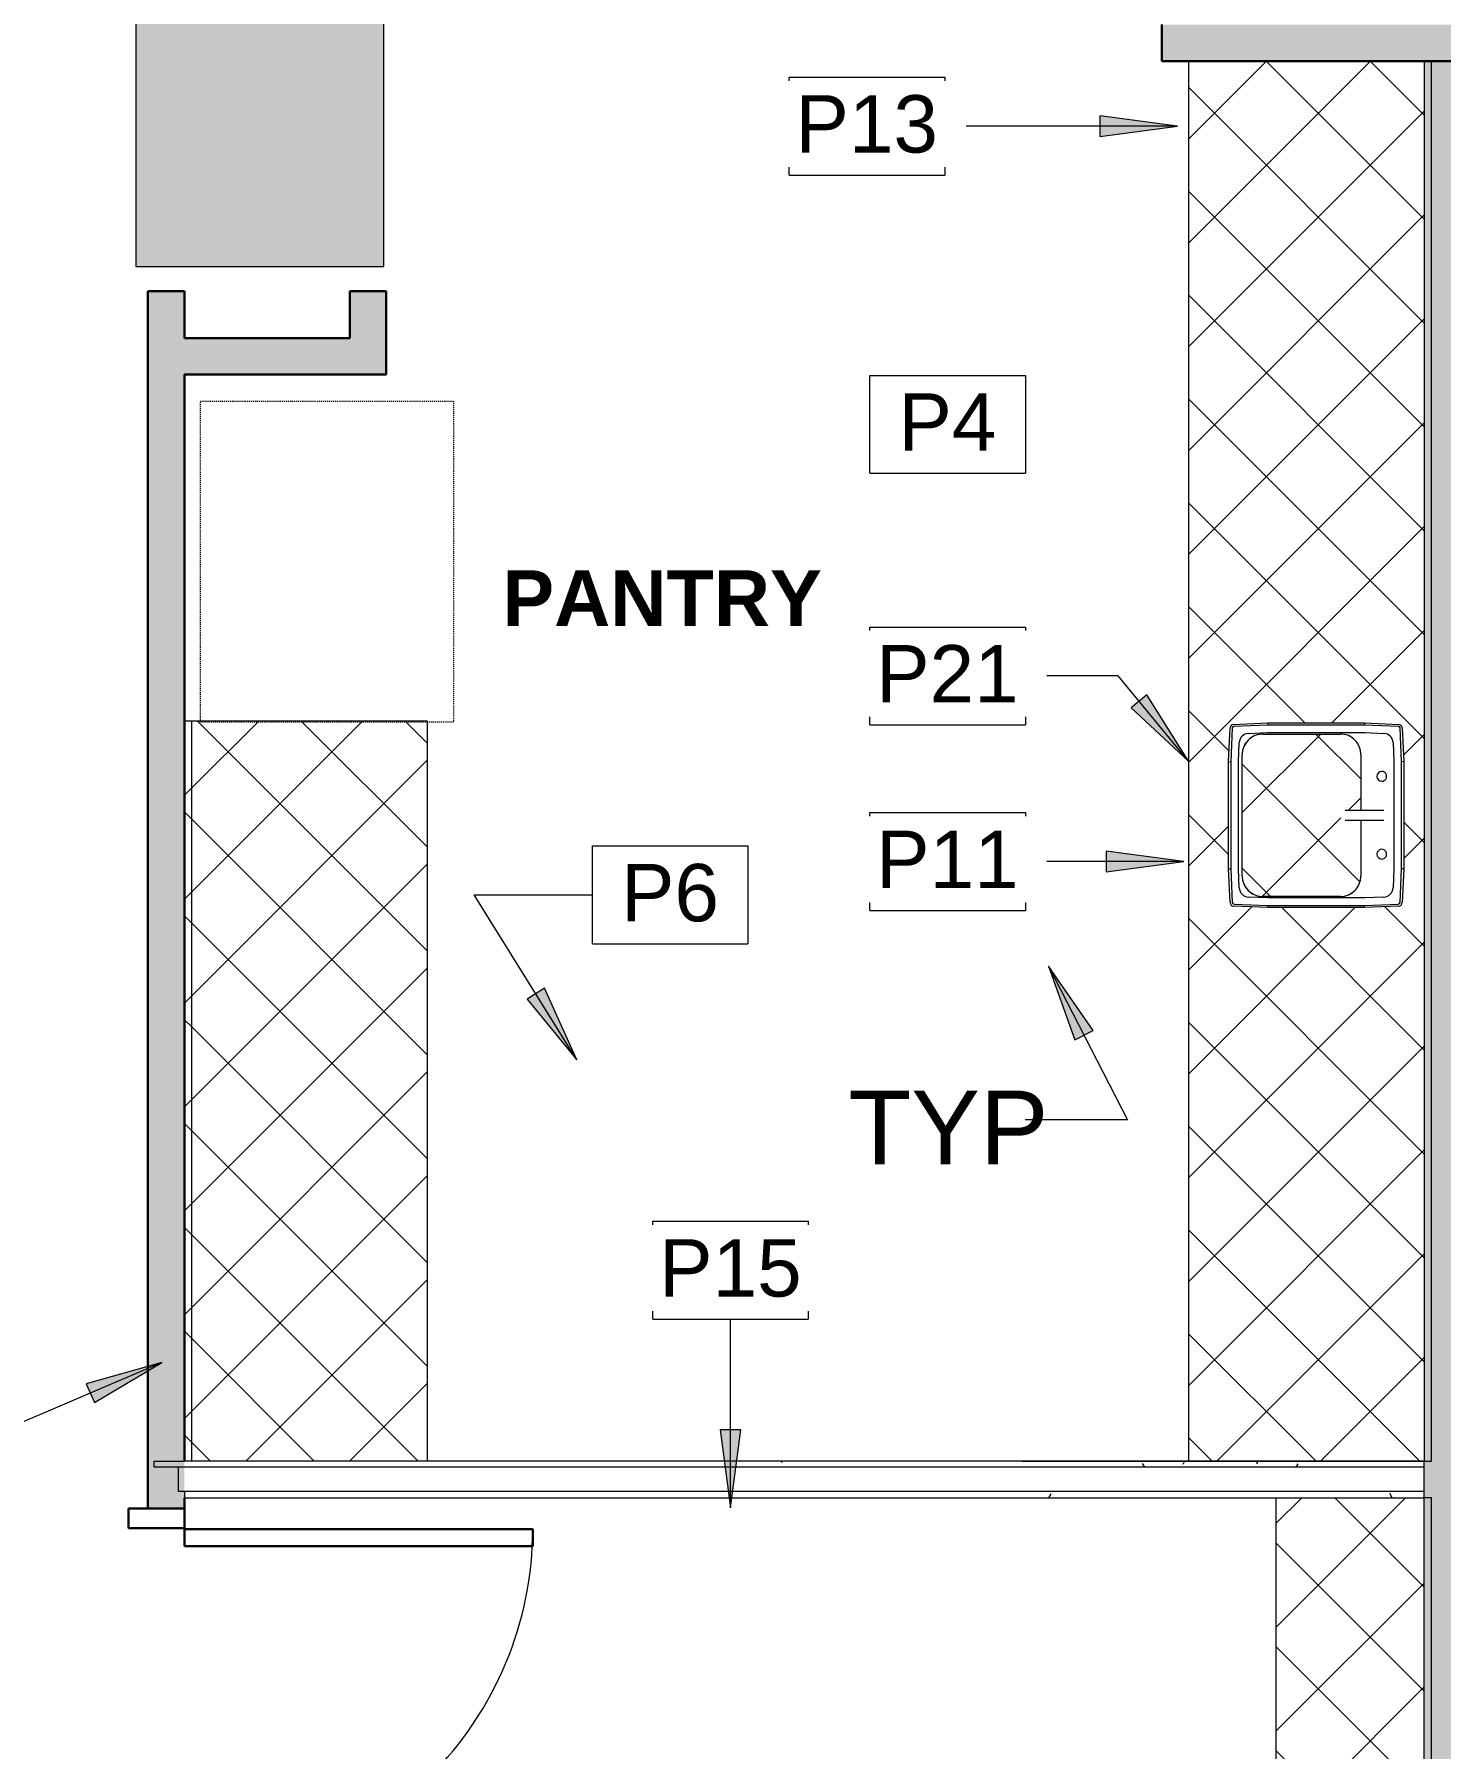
# Model space of a CAD drawing. Header units: inches. Extents: x 920 to 3181, y -644 to 1788.
# Drawn here: x 2063.6 to 2208.2, y 1080.6 to 1256.9 of the extents above; entities that cross this region are included whole.
import ezdxf

# ---------------------------------------------------------------- set-up
doc = ezdxf.new("R2010")
doc.units = ezdxf.units.IN
doc.header["$MEASUREMENT"] = 0
doc.linetypes.add('Dash 1_32_', pattern=[0.0625, 0.03125, -0.03125])
for name, color, linetype, lineweight in [('4694_52_BB$0$BHT', 7, 'Continuous', 9), ('4694_52_BB$0$BPT', 7, 'Continuous', 9), ('9t floor LINKED_dwg', 8, 'Continuous', 9), ('A-ANNO-KEYN', 231, 'Continuous', 9), ('A-AREA-IDEN', 2, 'Continuous', 9), ('A-DETL', 90, 'Continuous', 9), ('A-DETL-GENF', 92, 'Continuous', 9), ('A-DOOR', 31, 'Continuous', 18), ('A-DOOR-FRAM', 31, 'Continuous', 30), ('A-WALL', 113, 'Continuous', 13), ('A-WALL-PATT', 111, 'Continuous', 18), ('G-ANNO-TEXT', 231, 'Continuous', 9), ('I-WALL', 2, 'Continuous', 18), ('P-SANR-FIXT', 6, 'Continuous', 18), ('Q-CASE', 31, 'Continuous', 18)]:
    doc.layers.add(name, color=color, linetype=linetype, lineweight=lineweight)
doc.styles.add('Arial_2', font='arial.ttf', dxfattribs={"height": 5.901198})
doc.styles.add('Swis721 Lt BT_2', font='swissl.ttf', dxfattribs={"height": 7.568567})
doc.styles.add('Swis721 Lt BT_B', font='', dxfattribs={"height": 5.72265})
doc.styles.get('Swis721 Lt BT_B').set_extended_font_data('Swis721 Lt BT', bold=True)
pattern_1 = [(135, (2529.238, -688.75), (-5.341485, -5.341485), []), (225, (2529.238, -688.75), (5.341485, -5.341485), [])]
pattern_2 = [(0, (1390.251, 0), (20.48, 5.12), [0.845, -14.515, 0.845, -14.515, -81.92]), (0, (1390.251, 0), (20.48, 5.12), [-30.72, 0.845, -29.875, 0.845, -14.515, -35.84]), (0, (1390.251, 0), (20.48, 5.12), [-76.8, 0.845, -9.395, 0.845, -24.755]), (120, (1397.931, 2.56), (-14.67405, 15.1762), [0.845, -14.515, 0.845, -14.515, -81.92]), (120, (1397.931, 2.56), (-14.67405, 15.1762), [-30.72, 0.845, -29.875, 0.845, -14.515, -35.84]), (120, (1397.931, 2.56), (-14.67405, 15.1762), [-76.8, 0.845, -9.395, 0.845, -24.755]), (240, (1400.491, 12.8), (-5.80595, -20.2962), [0.845, -14.515, 0.845, -14.515, -81.92]), (240, (1400.491, 12.8), (-5.80595, -20.2962), [-30.72, 0.845, -29.875, 0.845, -14.515, -35.84]), (240, (1400.491, 12.8), (-5.80595, -20.2962), [-76.8, 0.845, -9.395, 0.845, -24.755])]

# ---------------------------------------------------------------- blocks, each defined once
blk = doc.blocks.new('9t floor LINKED_dwg-4848483-FIRST FLOOR CONSTRUCTION PLAN')
at = {"layer": '4694_52_BB$0$BHT'}
h = blk.add_hatch(color=256, dxfattribs=at)
h.paths.add_polyline_path([(708.62, 987.5), (709.25, 987.5), (709.25, 1013), (688.75, 1013), (688.75, 987.5), (706.12, 987.5)], flags=0)
h.paths.add_polyline_path([(685, 987.5), (685, 1013), (683.75, 1013), (683.75, 987.5)], flags=0)
h.paths.add_polyline_path([(1429.25, 988), (1429.25, 1013.5), (1403.75, 1013.5), (1403.75, 988)], flags=0)
h.paths.add_polyline_path([(683.75, 1233), (709.25, 1233), (709.25, 1258.5), (683.75, 1258.5), (683.75, 1256.13)], flags=0)
h.paths.add_polyline_path([(1429.25, 1233.5), (1429.25, 1254.12), (1403.75, 1254.12), (1403.75, 1233.5)], flags=0)
h.paths.add_polyline_path([(1404.88, 1257.87), (1429.25, 1257.87), (1429.25, 1259), (1403.75, 1259), (1403.75, 1257.87)], flags=0)
h.paths.add_polyline_path([(1189.25, 1497.5), (1189.25, 1523), (1163.75, 1523), (1163.75, 1497.5)], flags=0)
h.paths.add_polyline_path([(1427.5, 1497.5), (1427.5, 1520.45), (1404.5, 1520.45), (1404.5, 1497.5), (1404.55, 1497.5)], flags=0)
h.paths.add_polyline_path([(683.75, 1497.5), (709.25, 1497.5), (709.25, 1523), (683.75, 1523)], flags=0)
h.paths.add_polyline_path([(923.75, 1499.81), (949.25, 1499.81), (949.25, 1523), (948.25, 1523), (948.25, 1521.38), (944.5, 1521.38), (944.5, 1523), (923.75, 1523)], flags=0)
h = blk.add_hatch(color=256, dxfattribs=at)
h.paths.add_polyline_path([(888.63, 911.3), (891.25, 911.3), (891.25, 914.56), (953.53, 914.56), (953.53, 927.72), (971.53, 927.72), (971.53, 914.56), (1014.25, 914.56), (1014.25, 950.56), (1010.25, 950.56), (1010.25, 918.56), (975.53, 918.56), (975.53, 966.56), (1002.25, 966.56), (1002.25, 969), (1014.25, 969), (1014.25, 1037.1), (1010.25, 1037.1), (1010.25, 970.56), (971.53, 970.56), (971.53, 946.56), (876.25, 946.56), (876.25, 946.31), (888.63, 946.31), (888.63, 942.56), (971.53, 942.56), (971.53, 938.56), (876.25, 938.56), (876.25, 934.56), (887.25, 934.56), (887.25, 911.3)], flags=0)
h.paths.add_polyline_path([(949.53, 918.56), (891.25, 918.56), (891.25, 934.56), (971.53, 934.56), (971.53, 931.72), (949.53, 931.72), (949.53, 926.83)], flags=0)
h.paths.add_polyline_path([(816.25, 934.56), (821.75, 934.56), (821.75, 938.56), (820.25, 938.56), (820.25, 942.56), (816.25, 942.56), (816.25, 938.56)], flags=0)
h.paths.add_polyline_path([(825.5, 934.56), (858.25, 934.56), (858.25, 938.56), (825.5, 938.56), (825.5, 938.01)], flags=0)
h.paths.add_polyline_path([(831.6, 946.31), (858.25, 946.31), (858.25, 946.56), (820.25, 946.56), (820.25, 1080.56), (964.25, 1080.56), (964.25, 1018.56), (968.25, 1018.56), (968.25, 1076.56), (1010.25, 1076.56), (1010.25, 1073.1), (1014.25, 1073.1), (1014.25, 1109.59), (1010.25, 1109.59), (1010.25, 1106.56), (968.25, 1106.56), (968.25, 1161.64), (964.25, 1161.64), (964.25, 1102.56), (876.25, 1102.56), (876.25, 1098.56), (964.25, 1098.56), (964.25, 1084.56), (820.25, 1084.56), (820.25, 1098.56), (858.25, 1098.56), (858.25, 1102.56), (820.25, 1102.56), (820.25, 1232.56), (921.28, 1232.56), (921.28, 1208.56), (943.28, 1208.56), (943.28, 1250.56), (1002.25, 1250.56), (1002.25, 1219), (1014.25, 1219), (1014.25, 1254.12), (858.25, 1254.12), (858.25, 1243), (876.25, 1243), (876.25, 1250.56), (939.28, 1250.56), (939.28, 1212.56), (925.28, 1212.56), (925.28, 1236.56), (820.25, 1236.56), (820.25, 1250.56), (858.25, 1250.56), (858.25, 1254.12), (817, 1254.12), (817, 1110.12), (816.25, 1110.12), (816.25, 1106.37), (817, 1106.37), (817, 977.94), (816.25, 977.94), (816.25, 946.31), (822.63, 946.31)], flags=0)
h.paths.add_polyline_path([(1198.25, 951), (1216.25, 951), (1216.25, 968.56), (1198.25, 968.56), (1198.25, 962.18)], flags=0)
h.paths.add_polyline_path([(1198.25, 969), (1202.25, 969), (1202.25, 1236.56), (1198.25, 1236.56), (1198.25, 1198.56), (1171.73, 1198.56), (1171.73, 1194.56), (1198.25, 1194.56), (1198.25, 988)], flags=0)
h.paths.add_polyline_path([(997.73, 1080.56), (968.25, 1080.56), (968.25, 1102.56), (1010.25, 1102.56), (1010.25, 1080.56)], flags=0)
h.paths.add_polyline_path([(1014.25, 1145.59), (1014.25, 1218.56), (1010.25, 1218.56), (1010.25, 1145.59)], flags=0)
h.paths.add_polyline_path([(1104.25, 1191.56), (1104.25, 1194.56), (1135.73, 1194.56), (1135.73, 1198.56), (1104.25, 1198.56), (1104.25, 1250.56), (1198.25, 1250.56), (1198.25, 1237), (1216.25, 1237), (1216.25, 1254.12), (1102.13, 1254.12), (1102.13, 1254.56), (1100.25, 1254.56), (1100.25, 1191.56)], flags=0)
at = {"layer": '4694_52_BB$0$BPT', "flags": 128}
blk.add_lwpolyline([(683.75, 1233), (709.25, 1233), (709.25, 1258.5), (683.75, 1258.5)], close=True, dxfattribs=at)
blk = doc.blocks.new('C-Counter Top - ADJ HEIGHT-4975602-FIRST FLOOR CONSTRUCTION PLAN')
at = {"layer": 'Q-CASE', "lineweight": 9}
h = blk.add_hatch(dxfattribs=at)
h.set_pattern_fill('FP_7', color=256, style=0, pattern_type=2)
h.set_pattern_definition([(135, (2597.113, -817), (-5.341485, -5.341485), []), (225, (2597.113, -817), (5.341485, -5.341485), [])])
h.paths.add_polyline_path([(96.74, -25), (96.74, -0.75), (-47.26, -0.75), (-47.26, -25), (60.96, -25)], flags=0)
h.paths.add_polyline_path([(39.8, -16.84), (39.8, -16.88), (39.64, -20.37), (39.53, -20.61), (39.28, -20.72), (35.33, -20.88), (24.22, -20.85), (21.31, -20.72), (21.07, -20.61), (20.96, -20.36), (20.8, -16.34), (20.8, -6.87), (20.96, -3.39), (21.07, -3.14), (21.32, -3.03), (24.79, -2.88), (35.82, -2.88), (39.29, -3.03), (39.53, -3.14), (39.64, -3.39), (39.8, -7.2), (39.8, -16.82)], flags=0)
h.paths.add_polyline_path([(38.65, -9.38), (38.47, -8.57), (38.37, -8.39), (38, -7.87), (37.3, -7.44), (37.26, -7.42), (36.55, -7.28), (30.78, -7.28), (30.8, -8.27), (30.77, -8.78), (30.78, -8.78), (30.79, -8.96), (30.76, -9.08), (30.69, -9.22), (30.59, -9.31), (30.47, -9.37), (30.43, -9.39), (30.3, -9.41), (30.07, -9.35), (29.96, -9.27), (29.89, -9.19), (29.83, -9.08), (29.81, -8.96), (29.8, -8.88), (29.82, -8.78), (29.81, -8.62), (29.8, -8.13), (29.8, -7.28), (24.05, -7.28), (23.25, -7.46), (23.06, -7.56), (22.57, -7.89), (22.11, -8.62), (22.09, -8.66), (21.95, -9.38), (21.95, -17.38), (22.13, -18.18), (22.23, -18.36), (22.57, -18.86), (23.29, -19.31), (23.34, -19.33), (24.05, -19.47), (36.55, -19.47), (37.35, -19.29), (37.53, -19.19), (38.04, -18.84), (38.49, -18.13), (38.5, -18.09), (38.65, -17.38), (38.65, -12.65)], flags=0)
for p, q in [((96.74, 0), (-47.26, 0)), ((96.74, -0.75), (96.74, 0)), ((-47.26, -0.75), (96.74, -0.75)), ((-47.26, -25), (96.74, -25))]:
    blk.add_line(p, q, dxfattribs=at)
blk = doc.blocks.new('P-Sink-Rectangular - PSR1918-3060176-FIRST FLOOR CONSTRUCTION PLAN')
at = {"layer": 'P-SANR-FIXT', "lineweight": 9}
for p, q in [((-8.99, 8.84), (-5.52, 9)), ((-5.52, 9), (5.52, 9)), ((-5.52, 9), (-5.51, 8.78)), ((5.52, 9), (5.51, 8.78)), ((5.52, 9), (8.99, 8.84)), ((-9.5, 4.97), (-9.34, 8.49)), ((-9.13, 8.48), (-9.28, 4.96)), ((-5.51, 8.78), (-8.98, 8.63)), ((-7.47, 7.92), (-5.51, 8)), ((5.51, 8.78), (-5.51, 8.78)), ((-5.51, 8), (5.51, 8)), ((8.98, 8.63), (5.51, 8.78)), ((5.51, 8), (7.47, 7.92)), ((9.28, 4.96), (9.13, 8.48)), ((9.34, 8.49), (9.5, 4.97)), ((-8.5, 5.01), (-8.42, 6.97)), ((8.42, 6.97), (8.5, 5.01)), ((-9.5, 4.97), (-9.28, 4.96)), ((-9.5, -4.97), (-9.5, 4.97)), ((-9.28, 4.96), (-9.28, -4.96)), ((-8.5, -5.01), (-8.5, 5.01)), ((-6.25, 4.6), (-0.49, 4.6)), ((-6.25, 4.6), (-0.49, 4.6)), ((0.48, 4.6), (6.25, 4.6)), ((0.48, 4.6), (6.25, 4.6)), ((8.5, 5.01), (8.5, -5.01)), ((9.5, 4.97), (9.28, 4.96)), ((9.28, -4.96), (9.28, 4.96)), ((9.5, 4.97), (9.5, -4.97)), ((-8.35, -5.5), (-8.35, 2.5)), ((-8.35, -5.5), (-8.35, 2.5)), ((8.35, 2.5), (8.35, -5.5)), ((8.35, 2.5), (8.35, -5.5)), ((-9.5, -4.97), (-9.28, -4.96)), ((-9.34, -8.49), (-9.5, -4.97)), ((-9.28, -4.96), (-9.13, -8.48)), ((-8.42, -6.97), (-8.5, -5.01)), ((8.5, -5.01), (8.42, -6.97)), ((9.13, -8.48), (9.28, -4.96)), ((9.5, -4.97), (9.28, -4.96)), ((9.5, -4.97), (9.34, -8.49)), ((-8.98, -8.63), (-5.51, -8.78)), ((-5.51, -8), (-7.47, -7.92)), ((6.25, -7.6), (-6.25, -7.6)), ((6.25, -7.6), (-6.25, -7.6)), ((-5.52, -9), (-5.51, -8.78)), ((5.51, -8), (-5.51, -8)), ((-5.51, -8.78), (5.51, -8.78)), ((7.47, -7.92), (5.51, -8)), ((5.51, -8.78), (8.98, -8.63)), ((5.52, -9), (5.51, -8.78)), ((-5.52, -9), (-8.99, -8.84)), ((5.52, -9), (-5.52, -9)), ((8.99, -8.84), (5.52, -9))]:
    blk.add_line(p, q, dxfattribs=at)
at = {"layer": 'P-SANR-FIXT', "lineweight": 9, "flags": 128}
for points in [[(-0.5, 6.97), (-0.5, 6.97), (-0.5, 6.96), (-0.5, 6.95), (-0.5, 6.94), (-0.5, 6.93), (-0.5, 6.91), (-0.5, 6.89), (-0.5, 6.87), (-0.5, 6.84), (-0.5, 6.81), (-0.5, 6.78), (-0.5, 6.74), (-0.5, 6.7), (-0.5, 6.66), (-0.5, 6.62), (-0.5, 6.57), (-0.5, 6.52), (-0.5, 6.47), (-0.5, 6.42), (-0.5, 6.36), (-0.5, 6.3), (-0.5, 6.24), (-0.5, 6.18), (-0.5, 6.11), (-0.5, 6.05), (-0.5, 5.98), (-0.5, 5.91), (-0.5, 5.84), (-0.5, 5.77), (-0.5, 5.69), (-0.5, 5.62), (-0.5, 5.54), (-0.5, 5.46), (-0.5, 5.39), (-0.5, 5.31), (-0.5, 5.23), (-0.5, 5.15), (-0.5, 5.07), (-0.5, 4.99), (-0.5, 4.91), (-0.5, 4.83), (-0.5, 4.75), (-0.5, 4.67), (-0.5, 4.59), (-0.5, 4.51), (-0.5, 4.44), (-0.5, 4.36), (-0.5, 4.28), (-0.5, 4.21), (-0.5, 4.13), (-0.5, 4.06), (-0.5, 3.99), (-0.5, 3.92), (-0.5, 3.86), (-0.5, 3.79), (-0.5, 3.73), (-0.5, 3.66), (-0.5, 3.61), (-0.5, 3.55), (-0.5, 3.49), (-0.5, 3.44), (-0.5, 3.39), (-0.5, 3.34), (-0.5, 3.3), (-0.5, 3.25), (-0.5, 3.21), (-0.5, 3.18), (-0.5, 3.14), (-0.5, 3.11), (-0.5, 3.08), (-0.5, 3.06), (-0.5, 3.04), (-0.5, 3.02), (-0.5, 3), (-0.5, 2.99), (-0.5, 2.98), (-0.5, 2.97), (-0.5, 2.97), (-0.5, 2.97)], [(0.5, 2.97), (0.5, 2.97), (0.5, 2.97), (0.5, 2.98), (0.5, 2.99), (0.5, 3.01), (0.5, 3.02), (0.5, 3.05), (0.5, 3.07), (0.5, 3.1), (0.5, 3.13), (0.5, 3.16), (0.5, 3.19), (0.5, 3.23), (0.5, 3.27), (0.5, 3.32), (0.5, 3.36), (0.5, 3.41), (0.5, 3.46), (0.5, 3.52), (0.5, 3.57), (0.5, 3.63), (0.5, 3.69), (0.5, 3.76), (0.5, 3.82), (0.5, 3.89), (0.5, 3.95), (0.5, 4.02), (0.5, 4.1), (0.5, 4.17), (0.5, 4.24), (0.5, 4.32), (0.5, 4.39), (0.5, 4.47), (0.5, 4.55), (0.5, 4.63), (0.5, 4.71), (0.5, 4.79), (0.5, 4.87), (0.5, 4.95), (0.5, 5.03), (0.5, 5.11), (0.5, 5.19), (0.5, 5.26), (0.5, 5.34), (0.5, 5.42), (0.5, 5.5), (0.5, 5.58), (0.5, 5.65), (0.5, 5.73), (0.5, 5.8), (0.5, 5.87), (0.5, 5.94), (0.5, 6.01), (0.5, 6.08), (0.5, 6.14), (0.5, 6.21), (0.5, 6.27), (0.5, 6.33), (0.5, 6.39), (0.5, 6.44), (0.5, 6.49), (0.5, 6.55), (0.5, 6.59), (0.5, 6.64), (0.5, 6.68), (0.5, 6.72), (0.5, 6.76), (0.5, 6.79), (0.5, 6.82), (0.5, 6.85), (0.5, 6.88), (0.5, 6.9), (0.5, 6.92), (0.5, 6.93), (0.5, 6.95), (0.5, 6.96), (0.5, 6.96), (0.5, 6.97), (0.5, 6.97)]]:
    blk.add_lwpolyline(points, dxfattribs=at)
at = {"layer": 'P-SANR-FIXT', "lineweight": 9}
for centre, radius, start, end in [((-8.97, 8.47), 0.371, 92.5667, 177.4333), ((8.97, 8.47), 0.371, 2.5667, 87.4333), ((-8.97, 8.47), 0.156, 92.5667, 177.4333), ((-7.42, 6.92), 0.995, 92.5667, 177.4333), ((-4, 6.75), 0.5, 360, 180), ((4, 6.75), 0.5, 360, 180), ((7.42, 6.92), 0.995, 2.5667, 87.4333), ((8.97, 8.47), 0.156, 2.5667, 87.4333), ((-4, 6.75), 0.5, 180, 360), ((4, 6.75), 0.5, 180, 360), ((-6.25, 2.5), 2.1, 90, 180), ((-6.25, 2.5), 2.1, 90, 180), ((-6.25, 2.5), 2.1, 115.0288, 154.9712), ((-6.25, 2.5), 2.1, 90, 109.9712), ((6.25, 2.5), 2.1, 70.0288, 90), ((6.25, 2.5), 2.1, 0, 90), ((6.25, 2.5), 2.1, 0, 90), ((6.25, 2.5), 2.1, 25.0288, 64.9712), ((-6.25, 2.5), 2.1, 160.0288, 180), ((6.25, 2.5), 2.1, 0, 19.9712), ((-7.42, -6.92), 0.995, 182.5667, 267.4333), ((-6.25, -5.5), 2.1, 180, 199.9712), ((-6.25, -5.5), 2.1, 180, 270), ((-6.25, -5.5), 2.1, 180, 270), ((-6.25, -5.5), 2.1, 205.0288, 244.9712), ((6.25, -5.5), 2.1, 270, 360), ((6.25, -5.5), 2.1, 270, 360), ((6.25, -5.5), 2.1, 295.0288, 334.9712), ((7.42, -6.92), 0.995, 272.5667, 357.4333), ((6.25, -5.5), 2.1, 340.0288, 360), ((-8.97, -8.47), 0.371, 182.5667, 267.4333), ((-8.97, -8.47), 0.156, 182.5667, 267.4333), ((-6.25, -5.5), 2.1, 250.0288, 270), ((6.25, -5.5), 2.1, 270, 289.9712), ((8.97, -8.47), 0.156, 272.5667, 357.4333), ((8.97, -8.47), 0.371, 272.5667, 357.4333)]:
    blk.add_arc(centre, radius, start, end, dxfattribs=at)
blk = doc.blocks.new('C-Counter Top - ADJ HEIGHT-4975791-FIRST FLOOR CONSTRUCTION PLAN')
at = {"layer": 'Q-CASE', "lineweight": 9}
h = blk.add_hatch(dxfattribs=at)
h.set_pattern_fill('FP_8', color=256, style=0, pattern_type=2)
h.set_pattern_definition(pattern_1)
h.paths.add_polyline_path([(28.86, 0.75), (28.86, 25), (-47.26, 25), (-47.26, 0.75)], flags=0)
h = blk.add_hatch(dxfattribs=at)
h.set_pattern_fill('FP_8', color=256, style=0, pattern_type=2)
h.set_pattern_definition(pattern_1)
h.paths.add_polyline_path([(28.86, 0), (28.86, 0.75), (-47.26, 0.75), (-47.26, 0)], flags=0)
for p, q in [((28.86, 25), (-47.26, 25)), ((-47.26, 25), (-47.26, 0.75)), ((28.86, 0.75), (-47.26, 0.75)), ((-47.26, 0.75), (-47.26, 0))]:
    blk.add_line(p, q, dxfattribs=at)
blk = doc.blocks.new('Single Flush - OTJ_SOLIDFLUSH_ALUM-4928999-FIRST FLOOR CONSTRUCTION PLAN')
at = {"layer": 'A-DOOR', "lineweight": 30}
for p, q in [((16.15625, -1.875), (17.90625, -1.875)), ((16.15625, -37.6875), (16.15625, -1.875)), ((17.90625, -1.875), (17.90625, -37.6875)), ((17.90625, -37.6875), (16.15625, -37.6875))]:
    blk.add_line(p, q, dxfattribs=at)
at = {"layer": 'A-DOOR', "lineweight": 9}
blk.add_arc((17.90625, -1.875), 35.8125, 179.5, 270, dxfattribs=at)
at = {"layer": 'A-DOOR-FRAM'}
for p, q in [((-20, 3.875), (-20, -1.875)), ((-20, 3.875), (-18, 3.875)), ((-18, 3.875), (-18, -1.875)), ((18.000004, 3.875), (18.000004, -1.875)), ((18.000004, 3.875), (20.000004, 3.875)), ((20.000004, 3.875), (20.000004, -1.875)), ((-20, -1.875), (-18, -1.875)), ((18.000004, -1.875), (20.000004, -1.875))]:
    blk.add_line(p, q, dxfattribs=at)
blk = doc.blocks.new('C-Counter Top1 - 16_ Depth_ Bar Height-4979319-FIRST FLOOR CONSTRUCTION PLAN')
at = {"layer": 'Q-CASE', "lineweight": 9}
h = blk.add_hatch(dxfattribs=at)
h.set_pattern_fill('FP_15', color=256, style=0, pattern_type=2)
h.set_pattern_definition([(135, (2449.363, -817), (-5.341485, -5.341485), []), (225, (2449.363, -817), (5.341485, -5.341485), [])])
h.paths.add_polyline_path([(81.17, -0.75), (-47.26, -0.75), (-47.26, -16), (81.17, -16)], flags=0)
for p, q in [((81.17, 0), (-47.26, 0)), ((-47.26, 0), (-47.26, -0.75)), ((81.17, -16), (81.17, 0)), ((81.17, -0.75), (-47.26, -0.75)), ((-47.26, -16), (81.17, -16))]:
    blk.add_line(p, q, dxfattribs=at)
blk = doc.blocks.new('Keynote Tag - Keynote Number - Boxed-135510-FIRST FLOOR CONSTRUCTION PLAN')
at = {"layer": 'A-ANNO-KEYN'}
for p, q in [((-0.125, -0.0792), (-0.125, 0.0781)), ((-0.125, 0.0781), (0.125, 0.0781)), ((0.125, 0.0781), (0.125, -0.0792)), ((-0.125, -0.0792), (0.125, -0.0792))]:
    blk.add_line(p, q, dxfattribs=at)

msp = doc.modelspace()

# ---------------------------------------------------------------- hatches: boundary and pattern name
at = {"layer": 'A-ANNO-KEYN'}
for points in [[(2181.12, 1247.43), (2173.12, 1248.49), (2173.12, 1246.38)], [(2182.25, 1182.12), (2177.97, 1188.96), (2176.35, 1187.62)], [(2181.77, 1171.8), (2173.77, 1172.85), (2173.77, 1170.74)], [(2119.36, 1151.42), (2116.02, 1158.77), (2114.24, 1157.65)], [(2076.68, 1120.28), (2068.91, 1118.1), (2069.74, 1116.16)], [(2135.15, 1105.35), (2136.21, 1113.35), (2134.1, 1113.35)]]:
    msp.add_hatch(color=256, dxfattribs=at).paths.add_polyline_path(points, flags=0)
at = {"layer": 'A-DETL-GENF'}
h = msp.add_hatch(color=254, dxfattribs=at)
h.paths.add_polyline_path([(1785.93, 668.23), (2197.5, 668.23), (2197.5, 698.57), (2277.5, 698.57), (2277.5, 705), (2281.5, 705), (2281.5, 668.23), (2613.5, 668.23), (2613.5, 705), (2617.5, 705), (2617.5, 693.07), (2705.5, 693.07), (2705.5, 668.23), (2791.75, 668.23), (2791.75, 682.5), (2815.75, 682.5), (2815.75, 668.23), (3180.85, 668.23), (3180.85, 893.5), (3062.24, 893.5), (3062.24, 1257.87), (3053.5, 1257.87), (3053.52, 1256.51), (3057.74, 1256.51), (3057.74, 1238.51), (3039.74, 1238.51), (3039.74, 1254.12), (2819.5, 1254.12), (2819.5, 1233.5), (2794, 1233.5), (2794, 1254.12), (2606.5, 1254.12), (2606.5, 1237), (2588.5, 1237), (2588.5, 1250.56), (2494.5, 1250.56), (2494.5, 1198.56), (2525.98, 1198.56), (2525.98, 1194.56), (2494.5, 1194.56), (2494.5, 1191.56), (2490.5, 1191.56), (2490.5, 1254.56), (2492.38, 1254.56), (2492.38, 1257.87), (2404.5, 1257.87), (2404.5, 1219), (2392.5, 1219), (2392.5, 1250.56), (2333.53, 1250.56), (2333.53, 1208.56), (2311.53, 1208.56), (2311.53, 1232.56), (2210.5, 1232.56), (2210.5, 1102.56), (2248.5, 1102.56), (2248.5, 1098.56), (2210.5, 1098.56), (2210.5, 1084.56), (2354.5, 1084.56), (2354.5, 1098.56), (2266.5, 1098.56), (2266.5, 1102.56), (2354.5, 1102.56), (2354.5, 1161.64), (2358.5, 1161.64), (2358.5, 1106.56), (2400.5, 1106.56), (2400.5, 1109.59), (2404.5, 1109.59), (2404.5, 1073.1), (2400.5, 1073.1), (2400.5, 1076.56), (2358.5, 1076.56), (2358.5, 1018.56), (2354.5, 1018.56), (2354.5, 1080.56), (2210.5, 1080.56), (2210.5, 946.56), (2248.5, 946.56), (2248.5, 946.31), (2266.5, 946.31), (2266.5, 946.56), (2361.78, 946.56), (2361.78, 970.56), (2400.5, 970.56), (2400.5, 1037.1), (2404.5, 1037.1), (2404.5, 969), (2392.5, 969), (2392.5, 966.56), (2365.78, 966.56), (2365.78, 918.56), (2400.5, 918.56), (2400.5, 950.56), (2404.5, 950.56), (2404.5, 914.56), (2361.78, 914.56), (2361.78, 927.72), (2343.78, 927.72), (2343.78, 914.56), (2281.5, 914.56), (2281.5, 911.3), (2278.88, 911.3), (2278.88, 839.74), (2281.5, 839.74), (2281.5, 833.44), (2278.88, 833.44), (2278.88, 833), (2301.88, 833), (2301.88, 829), (2289.5, 829), (2289.5, 797.44), (2277.5, 797.44), (2277.5, 814.06), (2075.25, 814.06), (2075.25, 870.94), (1836.75, 870.94), (1836.75, 891.94), (1785.93, 891.94), (1785.93, 698.9)], flags=0)
h.paths.add_polyline_path([(2617.5, 668.23), (2661.5, 668.23), (2661.5, 689.07), (2617.5, 689.07)], flags=0)
h.paths.add_polyline_path([(2701.5, 668.23), (2701.5, 689.07), (2665.5, 689.07), (2665.5, 668.23), (2686.66, 668.23)], flags=0)
h.paths.add_polyline_path([(2277.5, 668.23), (2277.5, 694.57), (2201.5, 694.57), (2201.5, 668.23), (2267.4, 668.23)], flags=0)
h.paths.add_polyline_path([(2373.5, 675.14), (2373.5, 705), (2377.5, 705), (2377.5, 675.14)], flags=0)
h.paths.add_polyline_path([(2517.5, 675.14), (2517.5, 705), (2521.5, 705), (2521.5, 675.14)], flags=0)
h.paths.add_polyline_path([(2601.5, 705.44), (2601.5, 709), (2533.5, 709), (2533.5, 705.44), (2517.5, 705.44), (2517.5, 717), (2533.5, 717), (2533.5, 713), (2601.5, 713), (2601.5, 717), (2617.5, 717), (2617.5, 705.44), (2606.5, 705.44)], flags=0)
h.paths.add_polyline_path([(2281.67, 705.44), (2277.5, 705.44), (2277.5, 717), (2293.5, 717), (2293.5, 705.44), (2281.77, 705.44)], flags=0)
h.paths.add_polyline_path([(2373.5, 705.44), (2361.5, 705.44), (2361.5, 713), (2293.5, 713), (2293.5, 717), (2299.38, 717), (2299.38, 789.61), (2281.5, 789.61), (2281.5, 717.44), (2277.5, 717.44), (2277.5, 797), (2281.5, 797), (2281.5, 793.61), (2373.5, 793.61), (2373.5, 815.1), (2349.38, 815.1), (2349.38, 829), (2337.88, 829), (2337.88, 833), (2353.38, 833), (2353.38, 819.1), (2373.5, 819.1), (2373.5, 833), (2377.5, 833), (2377.5, 786.11), (2373.5, 786.11), (2373.5, 789.61), (2303.38, 789.61), (2303.38, 717), (2377.5, 717), (2377.5, 705.44)], flags=0)
h.paths.add_polyline_path([(2617.5, 717.44), (2613.5, 717.44), (2613.5, 821), (2601.5, 821), (2601.5, 833), (2617.5, 833), (2617.5, 758.29)], flags=0)
h.paths.add_polyline_path([(2517.5, 717.44), (2517.5, 744.12), (2521.5, 744.12), (2521.5, 717.44)], flags=0)
h.paths.add_polyline_path([(2377.5, 717.44), (2373.5, 717.44), (2373.5, 744.11), (2377.5, 744.11)], flags=0)
h.paths.add_polyline_path([(2883.25, 746.25), (2883.25, 842.25), (3034, 842.25), (3034, 820.25), (2905.25, 820.25), (2905.25, 746.25)], flags=0)
h.paths.add_polyline_path([(2783.25, 768), (2783.25, 855.02), (2797.25, 855.02), (2797.25, 768), (2791.75, 768)], flags=0)
h.paths.add_polyline_path([(2521.5, 786.11), (2517.5, 786.11), (2517.5, 833), (2533.5, 833), (2533.5, 821), (2521.5, 821), (2521.5, 814.06)], flags=0)
h.paths.add_polyline_path([(3162.74, 869.55), (3149.74, 869.55), (3149.74, 885.5), (3162.74, 885.5), (3162.74, 870)], flags=0)
h.paths.add_polyline_path([(3058, 870), (3038, 870), (3038, 890), (3057.87, 890), (3057.87, 889.13), (3058, 889.13), (3058, 885.5)], flags=0)
h.paths.add_polyline_path([(2281.5, 918.56), (2339.78, 918.56), (2339.78, 931.72), (2361.78, 931.72), (2361.78, 934.56), (2281.5, 934.56), (2281.5, 934.05)], flags=0)
h.paths.add_polyline_path([(2206.5, 934.19), (2277.5, 934.19), (2277.5, 934.56), (2266.5, 934.56), (2266.5, 938.56), (2361.78, 938.56), (2361.78, 942.56), (2210.5, 942.56), (2210.5, 938.56), (2212, 938.56), (2212, 934.56), (2206.5, 934.56)], flags=0)
h.paths.add_polyline_path([(2235.25, 934.56), (2215.75, 934.56), (2215.75, 938.56), (2248.5, 938.56), (2248.5, 934.56)], flags=0)
h.paths.add_polyline_path([(2606.5, 951), (2588.5, 951), (2588.5, 968.56), (2606.5, 968.56), (2606.5, 962.18)], flags=0)
h.paths.add_polyline_path([(2588.5, 969), (2588.5, 1194.56), (2561.98, 1194.56), (2561.98, 1198.56), (2588.5, 1198.56), (2588.5, 1236.56), (2592.5, 1236.56), (2592.5, 969)], flags=0)
h.paths.add_polyline_path([(2206.5, 977.94), (2207.25, 977.94), (2207.25, 1106.37), (2206.5, 1106.37), (2206.5, 1080.56)], flags=0)
h.paths.add_polyline_path([(2819.5, 988), (2794, 988), (2794, 1013.5), (2819.5, 1013.5)], flags=0)
h.paths.add_polyline_path([(3057.74, 992.51), (3039.74, 992.51), (3039.74, 1010.51), (3057.74, 1010.51)], flags=0)
h.paths.add_polyline_path([(2400.5, 1080.56), (2400.5, 1102.56), (2358.5, 1102.56), (2358.5, 1080.56), (2387.98, 1080.56)], flags=0)
h.paths.add_polyline_path([(2206.5, 1110.12), (2207.25, 1110.12), (2207.25, 1254.12), (2206.5, 1254.12), (2206.5, 1145.9)], flags=0)
h.paths.add_polyline_path([(3039.74, 1117.61), (3037.52, 1117.61), (3037.52, 1130.61), (3053.52, 1130.61), (3053.52, 1117.61)], flags=0)
h.paths.add_polyline_path([(2400.5, 1145.59), (2400.5, 1218.56), (2404.5, 1218.56), (2404.5, 1145.59)], flags=0)
h.paths.add_polyline_path([(2315.53, 1212.56), (2329.53, 1212.56), (2329.53, 1250.56), (2266.5, 1250.56), (2266.5, 1243), (2248.5, 1243), (2248.5, 1250.56), (2210.5, 1250.56), (2210.5, 1236.56), (2315.53, 1236.56), (2315.53, 1226.56)], flags=0)
at = {"layer": 'A-WALL-PATT', "lineweight": 9}
for points in [[(2393.82, 1254.12), (2404.5, 1254.12), (2404.5, 1257.87), (2179.5, 1257.87), (2179.5, 1254.12), (2392.5, 1254.12)], [(2099.75, 1221.87), (2099.75, 1230.45), (2096, 1230.45), (2096, 1221.87), (2099.5, 1221.87)], [(2096, 1221.87), (2096, 1225.62), (2079, 1225.62), (2079, 1221.87)]]:
    msp.add_hatch(color=7, dxfattribs=at).paths.add_polyline_path(points, flags=0)
h = msp.add_hatch(color=7, dxfattribs=at)
h.paths.add_polyline_path([(2079, 961.94), (2079, 1065.25), (2075.25, 1065.25), (2075.25, 961.94)], flags=0)
h.paths.add_polyline_path([(2075.25, 1105.25), (2079, 1105.25), (2079, 1230.45), (2075.25, 1230.45), (2075.25, 1109.15)], flags=0)
h = msp.add_hatch(dxfattribs=at)
h.set_pattern_fill('FP_6', color=256, style=0, pattern_type=2)
h.set_pattern_definition(pattern_2)
h.paths.add_polyline_path([(2134.66, 1109.5), (2206.5, 1109.5), (2206.5, 1110.12), (2079, 1110.12), (2079, 1109.5), (2104, 1109.5)], flags=0)
h = msp.add_hatch(dxfattribs=at)
h.set_pattern_fill('FP_6', color=256, style=0, pattern_type=2)
h.set_pattern_definition(pattern_2)
h.paths.add_polyline_path([(2206.5, 1106.37), (2206.5, 1107), (2079, 1107), (2079, 1106.37), (2191.25, 1106.37)], flags=0)
at = {"layer": 'G-ANNO-TEXT'}
msp.add_hatch(color=7, dxfattribs=at).paths.add_polyline_path([(2167.87, 1161.05), (2170.58, 1153.45), (2172.45, 1154.41)], flags=0)

# ---------------------------------------------------------------- linework, layer by layer
at = {"layer": 'A-ANNO-KEYN'}
for p, q in [((2181.12, 1247.43), (2173.12, 1248.49)), ((2173.12, 1248.49), (2173.12, 1246.38)), ((2160.89, 1247.43), (2157.18, 1247.43)), ((2181.12, 1247.43), (2160.89, 1247.43)), ((2173.12, 1246.38), (2181.12, 1247.43)), ((2175.02, 1190.89), (2165.48, 1190.89)), ((2182.25, 1182.12), (2175.02, 1190.89)), ((2177.97, 1188.96), (2176.35, 1187.62)), ((2182.25, 1182.12), (2177.97, 1188.96)), ((2176.35, 1187.62), (2182.25, 1182.12)), ((2181.77, 1171.8), (2173.77, 1172.85)), ((2173.77, 1172.85), (2173.77, 1170.74)), ((2181.77, 1171.8), (2165.48, 1171.8)), ((2173.77, 1170.74), (2181.77, 1171.8)), ((2108.79, 1168.38), (2120.95, 1168.38)), ((2119.36, 1151.42), (2108.79, 1168.38)), ((2116.02, 1158.77), (2114.24, 1157.65)), ((2119.36, 1151.42), (2116.02, 1158.77)), ((2114.24, 1157.65), (2119.36, 1151.42)), ((2135.15, 1105.35), (2135.15, 1124.74)), ((2076.68, 1120.28), (2058.21, 1112.37)), ((2076.68, 1120.28), (2068.91, 1118.1)), ((2069.74, 1116.16), (2076.68, 1120.28)), ((2068.91, 1118.1), (2069.74, 1116.16)), ((2136.21, 1113.35), (2134.1, 1113.35)), ((2134.1, 1113.35), (2135.15, 1105.35)), ((2135.15, 1105.35), (2136.21, 1113.35))]:
    msp.add_line(p, q, dxfattribs=at)
at = {"layer": 'A-DETL', "linetype": 'Dash 1_32_', "lineweight": 18}
for p, q in [((2080.66, 1219.13), (2106.66, 1219.13)), ((2080.66, 1186.13), (2080.66, 1219.13)), ((2106.66, 1219.13), (2106.66, 1186.13)), ((2106.66, 1186.13), (2080.66, 1186.13))]:
    msp.add_line(p, q, dxfattribs=at)
at = {"layer": 'A-DETL', "lineweight": 18}
msp.add_line((2165.13, 1110.12), (2206.5, 1110.12), dxfattribs=at)
at = {"layer": 'A-WALL', "lineweight": 18}
for p, q in [((2075.88, 1110.12), (2079, 1110.12)), ((2206.5, 1109.5), (2075.88, 1109.5)), ((2206.5, 1107), (2078.38, 1107))]:
    msp.add_line(p, q, dxfattribs=at)
at = {"layer": 'G-ANNO-TEXT', "color": 7}
for p, q in [((2167.87, 1161.05), (2170.58, 1153.45)), ((2172.45, 1154.41), (2167.87, 1161.05)), ((2167.87, 1161.05), (2175.98, 1145.22)), ((2170.58, 1153.45), (2172.45, 1154.41)), ((2175.98, 1145.22), (2165.46, 1145.22))]:
    msp.add_line(p, q, dxfattribs=at)
at = {"layer": 'I-WALL', "color": 8, "lineweight": 30}
for p, q in [((2179.5, 1257.87), (2179.5, 1254.12)), ((2179.5, 1254.12), (2404.5, 1254.12)), ((2079, 1230.45), (2075.25, 1230.45)), ((2075.25, 1230.45), (2075.25, 1105.25)), ((2079, 1225.62), (2079, 1230.45)), ((2099.75, 1230.45), (2096, 1230.45)), ((2096, 1230.45), (2096, 1225.62)), ((2099.75, 1221.87), (2099.75, 1230.45)), ((2096, 1225.62), (2079, 1225.62)), ((2079, 1221.87), (2099.75, 1221.87)), ((2079, 1110.12), (2079, 1221.87)), ((2079, 1105.25), (2079, 1106.37)), ((2075.25, 1105.25), (2079, 1105.25))]:
    msp.add_line(p, q, dxfattribs=at)
at = {"layer": 'I-WALL', "lineweight": 9}
for p, q in [((2075.88, 1109.5), (2075.88, 1110.12)), ((2078.38, 1107), (2078.38, 1109.5))]:
    msp.add_line(p, q, dxfattribs=at)
at = {"layer": 'I-WALL'}
for p, q in [((2206.5, 1110.12), (2079, 1110.12)), ((2206.5, 1106.37), (2206.5, 1110.12)), ((2079, 1107), (2079, 1106.37)), ((2079, 1106.37), (2206.5, 1106.37))]:
    msp.add_line(p, q, dxfattribs=at)

# ---------------------------------------------------------------- block references
at = {"layer": '9t floor LINKED_dwg', "color": 7}
msp.add_blockref('9t floor LINKED_dwg-4848483-FIRST FLOOR CONSTRUCTION PLAN', (1390.25, 0), dxfattribs=at)
at = {"layer": 'A-ANNO-KEYN', "xscale": 63.99999999999997, "yscale": 63.99999999999997, "zscale": 63.99999999999997}
for p in [(2149.18, 1247.47), (2157.48, 1216.8), (2157.48, 1190.92), (2157.48, 1171.83), (2128.95, 1168.41), (2135.15, 1129.82)]:
    msp.add_blockref('Keynote Tag - Keynote Number - Boxed-135510-FIRST FLOOR CONSTRUCTION PLAN', p, dxfattribs=at)
at = {"layer": 'A-DOOR', "rotation": 89.9999999999999}
msp.add_blockref('Single Flush - OTJ_SOLIDFLUSH_ALUM-4928999-FIRST FLOOR CONSTRUCTION PLAN', (2077.13, 1085.25), dxfattribs=at)
at = {"layer": 'P-SANR-FIXT', "lineweight": 9, "rotation": 269.9999999999997}
msp.add_blockref('P-Sink-Rectangular - PSR1918-3060176-FIRST FLOOR CONSTRUCTION PLAN', (2195.38, 1176.56), dxfattribs=at)
at = {"layer": 'Q-CASE', "lineweight": 9}
for name, p, rotation in [('C-Counter Top - ADJ HEIGHT-4975602-FIRST FLOOR CONSTRUCTION PLAN', (2207.25, 1206.86), 269.9999999999997), ('C-Counter Top - ADJ HEIGHT-4975791-FIRST FLOOR CONSTRUCTION PLAN', (2079, 1138.99), 270.0000000000002), ('C-Counter Top1 - 16_ Depth_ Bar Height-4979319-FIRST FLOOR CONSTRUCTION PLAN', (2207.25, 1059.11), 269.9999999999998)]:
    msp.add_blockref(name, p, dxfattribs=dict(at, rotation=rotation))

# ---------------------------------------------------------------- texts
at = {"layer": 'A-AREA-IDEN', "insert": (2128.12, 1201.75), "char_height": 5.723, "width": 35.208, "attachment_point": 2, "line_spacing_factor": 0.998538, "style": 'Swis721 Lt BT_B'}
msp.add_mtext('PANTRY', dxfattribs=at)
at = {"layer": 'G-ANNO-TEXT', "color": 7, "insert": (2147.29, 1148.23), "char_height": 7.569, "width": 21.504, "attachment_point": 1, "line_spacing_factor": 1.00667, "style": 'Swis721 Lt BT_2'}
msp.add_mtext('TYP', dxfattribs=at)

# ---------------------------------------------------------------- next in the draw order: texts
at = {"layer": 'A-ANNO-KEYN', "char_height": 5.901, "attachment_point": 2, "line_spacing_factor": 0.938532, "style": 'Arial_2', "bg_fill": 3, "box_fill_scale": 1.25, "bg_fill_color": 0, "bg_fill_transparency": 0}
for s, insert, width in [('P13', (2149.16, 1250.61), 17.496), ('P4', (2157.46, 1219.95), 12.024), ('P21', (2157.46, 1194.06), 17.496), ('P11', (2157.46, 1174.97), 17.496), ('P6', (2128.93, 1171.55), 12.024), ('P15', (2135.14, 1132.96), 17.496)]:
    msp.add_mtext(s, dxfattribs=dict(at, insert=insert, width=width))

doc.saveas('drawing.dxf')
